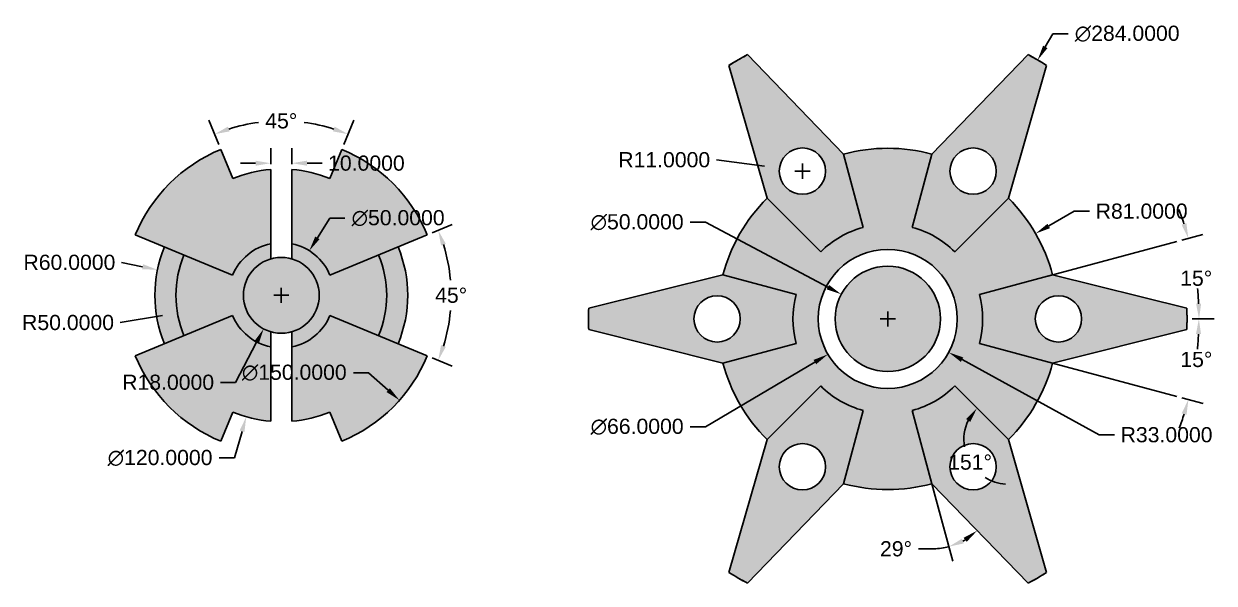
# Model space of a CAD drawing. Header units: millimetres. Extents: x 491 to 5097, y 346 to 928.
# Drawn here: x 4029 to 4594, y 557 to 822 of the extents above; entities that cross this region are included whole.
import ezdxf

# ---------------------------------------------------------------- set-up
doc = ezdxf.new("R2010")
doc.units = ezdxf.units.MM
doc.layers.add('dimension', color=160, linetype='Continuous')
doc.styles.get("Standard").update_dxf_attribs({"font": 'arial_0.ttf'})
doc.dimstyles.get("Standard").update_dxf_attribs({"dimscale": 40, "dimtxt": 0.18, "dimasz": 0.18, "dimexe": 0.18, "dimexo": 0.0625, "dimgap": 0.09, "dimtad": 0, "dimtih": 1, "dimtoh": 1, "dimdec": 4, "dimzin": 0, "dimdsep": 46, "dimtxsty": 'Standard', "dimcen": 0.09, "dimclrd": 5, "dimclre": 5, "dimclrt": 5, "dimadec": 0, "dimazin": 0, "dimtfac": 1, "dimtdec": 4, "dimtofl": 0, "dimtmove": 0, "dimatfit": 3, "dimfxl": 1, "dimtolj": 1, "dimtzin": 0, "dimarcsym": 0})

# ---------------------------------------------------------------- blocks, each defined once
blk = doc.blocks.new('*D242')
at = {"color": 5, "lineweight": -2, "transparency": 16777216}
for p, q in [((4151.63, 689.98), (4151.63, 697.18)), ((4148.03, 693.58), (4155.23, 693.58)), ((4129.35, 616.37), (4133, 629.01)), ((4122.15, 616.37), (4129.35, 616.37))]:
    blk.add_line(p, q, dxfattribs=at)
at = {"color": 5, "transparency": 16777216}
blk.add_solid([(4131.85, 629.35), (4134.15, 628.68), (4135, 635.93)], dxfattribs=at)
at = {"layer": 'Defpoints', "color": 0, "transparency": 16777216}
for p in [(4168.27, 751.23), (4135, 635.93)]:
    blk.add_point(p, dxfattribs=at)
at = {"color": 5, "transparency": 16777216, "insert": (4094.11, 616.37), "char_height": 7.2, "attachment_point": 5}
blk.add_mtext('\\A1;∅120.0000', dxfattribs=at)
blk = doc.blocks.new('*D243')
at = {"color": 5, "lineweight": -2, "transparency": 16777216}
for p, q in [((4121.97, 765.18), (4117.2, 776.71)), ((4181.29, 765.18), (4186.07, 776.71))]:
    blk.add_line(p, q, dxfattribs=at)
for start, end in [(97.5012, 107.5153), (72.4847, 82.4988)]:
    blk.add_arc((4151.63, 693.58), 82.78, start, end, dxfattribs=at)
at = {"color": 5, "transparency": 16777216}
for points in [[(4127.13, 771.4), (4126.31, 773.65), (4119.95, 770.06)], [(4176.96, 773.65), (4176.14, 771.4), (4183.31, 770.06)]]:
    blk.add_solid(points, dxfattribs=at)
at = {"layer": 'Defpoints', "color": 0, "transparency": 16777216}
for p in [(4162.44, 775.66), (4122.93, 762.87), (4180.33, 762.87), (4128.67, 749.01), (4174.59, 749.01)]:
    blk.add_point(p, dxfattribs=at)
at = {"color": 5, "transparency": 16777216, "insert": (4151.63, 776.36), "char_height": 7.2, "attachment_point": 5}
blk.add_mtext('\\A1;45°', dxfattribs=at)
blk = doc.blocks.new('*D244')
at = {"color": 5, "lineweight": -2, "transparency": 16777216}
for p, q in [((4223.23, 723.24), (4232.75, 727.18)), ((4223.23, 663.92), (4232.75, 659.98))]:
    blk.add_line(p, q, dxfattribs=at)
for start, end in [(5.1686, 17.3803), (342.6197, 354.8314)]:
    blk.add_arc((4151.63, 693.58), 80.6, start, end, dxfattribs=at)
at = {"color": 5, "transparency": 16777216}
for points in [[(4227.43, 717.25), (4229.68, 718.07), (4226.1, 724.42)], [(4229.68, 669.09), (4227.43, 669.91), (4226.1, 662.73)]]:
    blk.add_solid(points, dxfattribs=at)
at = {"layer": 'Defpoints', "color": 0, "transparency": 16777216}
for p in [(4220.92, 722.28), (4174.73, 703.15), (4174.73, 684.01), (4231.55, 683.06), (4220.92, 664.88)]:
    blk.add_point(p, dxfattribs=at)
at = {"color": 5, "transparency": 16777216, "insert": (4232.24, 693.58), "char_height": 7.2, "attachment_point": 5}
blk.add_mtext('\\A1;45°', dxfattribs=at)
blk = doc.blocks.new('*D245')
at = {"color": 5, "lineweight": -2, "transparency": 16777216}
for p, q in [((4174.62, 730.2), (4168.75, 720.85)), ((4181.82, 730.2), (4174.62, 730.2)), ((4151.63, 689.98), (4151.63, 697.18)), ((4148.03, 693.58), (4155.23, 693.58))]:
    blk.add_line(p, q, dxfattribs=at)
at = {"color": 5, "transparency": 16777216}
blk.add_solid([(4167.73, 721.49), (4169.77, 720.21), (4164.92, 714.75)], dxfattribs=at)
at = {"layer": 'Defpoints', "color": 0, "transparency": 16777216}
for p in [(4164.92, 714.75), (4138.34, 672.4)]:
    blk.add_point(p, dxfattribs=at)
at = {"color": 5, "transparency": 16777216, "insert": (4207.06, 730.2), "char_height": 7.2, "attachment_point": 5}
blk.add_mtext('\\A1;∅50.0000', dxfattribs=at)
blk = doc.blocks.new('*D246')
at = {"color": 5, "lineweight": -2, "transparency": 16777216}
for p, q in [((4151.63, 689.98), (4151.63, 697.18)), ((4148.03, 693.58), (4155.23, 693.58)), ((4129.91, 652.27), (4139.9, 671.27)), ((4122.71, 652.27), (4129.91, 652.27))]:
    blk.add_line(p, q, dxfattribs=at)
at = {"color": 5, "transparency": 16777216}
blk.add_solid([(4138.84, 671.83), (4140.97, 670.72), (4143.26, 677.65)], dxfattribs=at)
at = {"layer": 'Defpoints', "color": 0, "transparency": 16777216}
for p in [(4151.63, 693.58), (4143.26, 677.65)]:
    blk.add_point(p, dxfattribs=at)
at = {"color": 5, "transparency": 16777216, "insert": (4097.94, 652.27), "char_height": 7.2, "attachment_point": 5}
blk.add_mtext('\\A1;R18.0000', dxfattribs=at)
blk = doc.blocks.new('*D247')
at = {"color": 5, "lineweight": -2, "transparency": 16777216}
for p, q in [((4185.83, 656.84), (4193.03, 656.84)), ((4193.03, 656.84), (4202.34, 648.57))]:
    blk.add_line(p, q, dxfattribs=at)
at = {"color": 5, "transparency": 16777216}
blk.add_solid([(4203.14, 649.47), (4201.54, 647.67), (4207.72, 643.79)], dxfattribs=at)
at = {"layer": 'Defpoints', "color": 0, "transparency": 16777216}
for p in [(4095.54, 743.37), (4207.72, 643.79)]:
    blk.add_point(p, dxfattribs=at)
at = {"color": 5, "transparency": 16777216, "insert": (4157.78, 656.84), "char_height": 7.2, "attachment_point": 5}
blk.add_mtext('\\A1;∅150.0000', dxfattribs=at)
blk = doc.blocks.new('*D239')
at = {"color": 5, "lineweight": -2, "transparency": 16777216}
for p, q in [((4075.86, 709.21), (4085.82, 707.16)), ((4151.63, 689.98), (4151.63, 697.18)), ((4148.03, 693.58), (4155.23, 693.58))]:
    blk.add_line(p, q, dxfattribs=at)
at = {"color": 5, "transparency": 16777216}
blk.add_solid([(4086.06, 708.33), (4085.58, 705.98), (4092.87, 705.7)], dxfattribs=at)
at = {"layer": 'Defpoints', "color": 0, "transparency": 16777216}
for p in [(4092.87, 705.7), (4151.63, 693.58)]:
    blk.add_point(p, dxfattribs=at)
at = {"color": 5, "transparency": 16777216, "insert": (4051.09, 709.21), "char_height": 7.2, "attachment_point": 5}
blk.add_mtext('\\A1;R60.0000', dxfattribs=at)
blk = doc.blocks.new('*D240')
at = {"color": 5, "lineweight": -2, "transparency": 16777216}
for p, q in [((4151.63, 689.98), (4151.63, 697.18)), ((4148.03, 693.58), (4155.23, 693.58)), ((4075.21, 680.64), (4095.23, 684.03))]:
    blk.add_line(p, q, dxfattribs=at)
at = {"color": 5, "transparency": 16777216}
blk.add_solid([(4095.03, 685.22), (4095.44, 682.85), (4102.33, 685.23)], dxfattribs=at)
at = {"layer": 'Defpoints', "color": 0, "transparency": 16777216}
for p in [(4151.63, 693.58), (4102.33, 685.23)]:
    blk.add_point(p, dxfattribs=at)
at = {"color": 5, "transparency": 16777216, "insert": (4050.44, 680.64), "char_height": 7.2, "attachment_point": 5}
blk.add_mtext('\\A1;R50.0000', dxfattribs=at)
blk = doc.blocks.new('*D241')
at = {"color": 5, "lineweight": -2, "transparency": 16777216}
for p, q in [((4146.63, 755.87), (4146.63, 763.49)), ((4156.63, 755.87), (4156.63, 763.49)), ((4139.43, 756.29), (4132.23, 756.29)), ((4163.83, 756.29), (4171.03, 756.29))]:
    blk.add_line(p, q, dxfattribs=at)
at = {"color": 5, "transparency": 16777216}
for points in [[(4139.43, 757.49), (4139.43, 755.09), (4146.63, 756.29)], [(4163.83, 757.49), (4163.83, 755.09), (4156.63, 756.29)]]:
    blk.add_solid(points, dxfattribs=at)
at = {"layer": 'Defpoints', "color": 0, "transparency": 16777216}
for p in [(4146.63, 753.37), (4156.63, 756.29), (4156.63, 753.37)]:
    blk.add_point(p, dxfattribs=at)
at = {"color": 5, "transparency": 16777216, "insert": (4192.02, 756.29), "char_height": 7.2, "attachment_point": 5}
blk.add_mtext('\\A1;10.0000', dxfattribs=at)
blk = doc.blocks.new('*D259')
at = {"layer": 'Defpoints', "color": 0, "transparency": 16777216}
for p in [(4576.57, 719.13), (4586.47, 695.24), (4439.41, 682.38), (4439.41, 682.38), (4581.41, 682.38)]:
    blk.add_point(p, dxfattribs=at)
at = {"layer": 'dimension', "color": 5, "lineweight": -2, "transparency": 16777216}
for p, q in [((4578.98, 719.78), (4588.96, 722.45)), ((4583.91, 682.38), (4594.23, 682.38))]:
    blk.add_line(p, q, dxfattribs=at)
for start, end in [(17.7948, 20.5895), (354.4105, 357.2052)]:
    blk.add_arc((4439.41, 682.38), 147.62, start, end, dxfattribs=at)
at = {"layer": 'dimension', "color": 5, "transparency": 16777216}
for points in [[(4581.12, 727.83), (4578.82, 727.15), (4582, 720.59)], [(4585.66, 675.21), (4588.05, 675.15), (4587.03, 682.38)]]:
    blk.add_solid(points, dxfattribs=at)
at = {"layer": 'dimension', "color": 5, "transparency": 16777216, "insert": (4585.77, 701.65), "char_height": 7.2, "attachment_point": 5}
blk.add_mtext('\\A1;15°', dxfattribs=at)
blk = doc.blocks.new('*D260')
at = {"layer": 'Defpoints', "color": 0, "transparency": 16777216}
for p in [(4439.41, 682.38), (4439.41, 682.38), (4581.41, 682.38), (4584.85, 656.73), (4576.57, 645.63)]:
    blk.add_point(p, dxfattribs=at)
at = {"layer": 'dimension', "color": 5, "lineweight": -2, "transparency": 16777216}
for p, q in [((4583.91, 682.38), (4594.3, 682.38)), ((4578.98, 644.98), (4589.02, 642.29))]:
    blk.add_line(p, q, dxfattribs=at)
for start, end in [(2.7935, 5.587), (339.413, 342.2065)]:
    blk.add_arc((4439.41, 682.38), 147.69, start, end, dxfattribs=at)
at = {"layer": 'dimension', "color": 5, "transparency": 16777216}
for points in [[(4588.12, 689.6), (4585.72, 689.55), (4587.1, 682.38)], [(4578.88, 637.58), (4581.18, 636.91), (4582.07, 644.15)]]:
    blk.add_solid(points, dxfattribs=at)
at = {"layer": 'dimension', "color": 5, "transparency": 16777216, "insert": (4585.83, 663.1), "char_height": 7.2, "attachment_point": 5}
blk.add_mtext('\\A1;15°', dxfattribs=at)
blk = doc.blocks.new('*D261')
at = {"layer": 'Defpoints', "color": 0, "transparency": 16777216}
for p in [(4509.55, 722.89), (4439.41, 682.38)]:
    blk.add_point(p, dxfattribs=at)
at = {"layer": 'dimension', "color": 5, "lineweight": -2, "transparency": 16777216}
for p, q in [((4527.91, 733.5), (4515.78, 726.49)), ((4535.11, 733.5), (4527.91, 733.5)), ((4439.41, 678.78), (4439.41, 685.98)), ((4435.81, 682.38), (4443.01, 682.38))]:
    blk.add_line(p, q, dxfattribs=at)
at = {"layer": 'dimension', "color": 5, "transparency": 16777216}
blk.add_solid([(4515.18, 727.53), (4516.38, 725.46), (4509.55, 722.89)], dxfattribs=at)
at = {"layer": 'dimension', "color": 5, "transparency": 16777216, "insert": (4559.88, 733.5), "char_height": 7.2, "attachment_point": 5}
blk.add_mtext('\\A1;R81.0000', dxfattribs=at)
blk = doc.blocks.new('*D262')
at = {"layer": 'Defpoints', "color": 0, "transparency": 16777216}
for p in [(4439.41, 682.38), (4468.34, 666.51)]:
    blk.add_point(p, dxfattribs=at)
at = {"layer": 'dimension', "color": 5, "lineweight": -2, "transparency": 16777216}
for p, q in [((4439.41, 678.78), (4439.41, 685.98)), ((4435.81, 682.38), (4443.01, 682.38)), ((4539.73, 627.37), (4474.66, 663.05)), ((4546.93, 627.37), (4539.73, 627.37))]:
    blk.add_line(p, q, dxfattribs=at)
at = {"layer": 'dimension', "color": 5, "transparency": 16777216}
blk.add_solid([(4475.23, 664.1), (4474.08, 662), (4468.34, 666.51)], dxfattribs=at)
at = {"layer": 'dimension', "color": 5, "transparency": 16777216, "insert": (4571.7, 627.37), "char_height": 7.2, "attachment_point": 5}
blk.add_mtext('\\A1;R33.0000', dxfattribs=at)
blk = doc.blocks.new('*D263')
at = {"layer": 'Defpoints', "color": 0, "transparency": 16777216}
for p in [(4471.23, 650.56), (4475.63, 623.14), (4496.68, 625.1), (4496.68, 625.1), (4514.77, 562.03)]:
    blk.add_point(p, dxfattribs=at)
at = {"layer": 'dimension', "color": 5, "lineweight": -2, "transparency": 16777216}
for start, end in [(154.6048, 189.4064), (238.3906, 266.3952)]:
    blk.add_arc((4496.68, 625.1), 21.15, start, end, dxfattribs=at)
at = {"layer": 'dimension', "color": 5, "transparency": 16777216}
for points in [[(4476.6, 634.86), (4478.56, 633.48), (4481.73, 640.05)], [(4495.23, 605.19), (4495.48, 602.81), (4502.51, 604.78)]]:
    blk.add_solid(points, dxfattribs=at)
at = {"layer": 'dimension', "color": 5, "transparency": 16777216, "insert": (4478.46, 614.37), "char_height": 7.2, "attachment_point": 5}
blk.add_mtext('\\A1;151°', dxfattribs=at)
blk = doc.blocks.new('*D264')
at = {"layer": 'Defpoints', "color": 0, "transparency": 16777216}
for p in [(4451.06, 638.91), (4451.27, 638.13), (4460.37, 604.14), (4477.81, 578.61), (4505.95, 556.94)]:
    blk.add_point(p, dxfattribs=at)
at = {"layer": 'dimension', "color": 5, "lineweight": -2, "transparency": 16777216}
for p, q in [((4461.02, 601.72), (4470.24, 567.32)), ((4461.25, 573.23), (4454.05, 573.23))]:
    blk.add_line(p, q, dxfattribs=at)
for start, end in [(298.3724, 300.6276), (271.6276, 285)]:
    blk.add_arc((4460.37, 604.14), 30.92, start, end, dxfattribs=at)
at = {"layer": 'dimension', "color": 5, "transparency": 16777216}
for points in [[(4475.4, 578.49), (4476.85, 576.58), (4481.85, 581.9)], [(4475.51, 575.82), (4474.62, 578.05), (4468.38, 574.27)]]:
    blk.add_solid(points, dxfattribs=at)
at = {"layer": 'dimension', "color": 5, "transparency": 16777216, "insert": (4443.33, 573.23), "char_height": 7.2, "attachment_point": 5}
blk.add_mtext('\\A1;29°', dxfattribs=at)
blk = doc.blocks.new('*D265')
at = {"layer": 'Defpoints', "color": 0, "transparency": 16777216}
for p in [(4510.54, 805.28), (4368.28, 559.48)]:
    blk.add_point(p, dxfattribs=at)
at = {"layer": 'dimension', "color": 5, "lineweight": -2, "transparency": 16777216}
for p, q in [((4517.75, 817.74), (4514.15, 811.51)), ((4524.95, 817.74), (4517.75, 817.74)), ((4439.41, 678.78), (4439.41, 685.98)), ((4435.81, 682.38), (4443.01, 682.38))]:
    blk.add_line(p, q, dxfattribs=at)
at = {"layer": 'dimension', "color": 5, "transparency": 16777216}
blk.add_solid([(4513.11, 812.11), (4515.19, 810.91), (4510.54, 805.28)], dxfattribs=at)
at = {"layer": 'dimension', "color": 5, "transparency": 16777216, "insert": (4553, 817.74), "char_height": 7.2, "attachment_point": 5}
blk.add_mtext('\\A1;∅284.0000', dxfattribs=at)
blk = doc.blocks.new('*D266')
at = {"layer": 'Defpoints', "color": 0, "transparency": 16777216}
for p in [(4467.81, 699.19), (4411.01, 665.57)]:
    blk.add_point(p, dxfattribs=at)
at = {"layer": 'dimension', "color": 5, "lineweight": -2, "transparency": 16777216}
for p, q in [((4439.41, 678.78), (4439.41, 685.98)), ((4435.81, 682.38), (4443.01, 682.38)), ((4352.92, 631.18), (4404.82, 661.9)), ((4345.72, 631.18), (4352.92, 631.18))]:
    blk.add_line(p, q, dxfattribs=at)
at = {"layer": 'dimension', "color": 5, "transparency": 16777216}
blk.add_solid([(4404.2, 662.93), (4405.43, 660.87), (4411.01, 665.57)], dxfattribs=at)
at = {"layer": 'dimension', "color": 5, "transparency": 16777216, "insert": (4320.47, 631.18), "char_height": 7.2, "attachment_point": 5}
blk.add_mtext('\\A1;∅66.0000', dxfattribs=at)
blk = doc.blocks.new('*D267')
at = {"layer": 'Defpoints', "color": 0, "transparency": 16777216}
for p in [(4417.32, 694.09), (4461.49, 670.66)]:
    blk.add_point(p, dxfattribs=at)
at = {"layer": 'dimension', "color": 5, "lineweight": -2, "transparency": 16777216}
for p, q in [((4345.72, 728.26), (4352.92, 728.26)), ((4352.92, 728.26), (4410.96, 697.47)), ((4439.41, 678.78), (4439.41, 685.98)), ((4435.81, 682.38), (4443.01, 682.38))]:
    blk.add_line(p, q, dxfattribs=at)
at = {"layer": 'dimension', "color": 5, "transparency": 16777216}
blk.add_solid([(4411.53, 698.53), (4410.4, 696.41), (4417.32, 694.09)], dxfattribs=at)
at = {"layer": 'dimension', "color": 5, "transparency": 16777216, "insert": (4320.47, 728.26), "char_height": 7.2, "attachment_point": 5}
blk.add_mtext('\\A1;∅50.0000', dxfattribs=at)
blk = doc.blocks.new('*D268')
at = {"layer": 'Defpoints', "color": 0, "transparency": 16777216}
for p in [(4388, 753.96), (4398.91, 752.53)]:
    blk.add_point(p, dxfattribs=at)
at = {"layer": 'dimension', "color": 5, "lineweight": -2, "transparency": 16777216}
for p, q in [((4358.11, 757.91), (4380.87, 754.91)), ((4395.31, 752.53), (4402.51, 752.53)), ((4398.91, 748.93), (4398.91, 756.13))]:
    blk.add_line(p, q, dxfattribs=at)
at = {"layer": 'dimension', "color": 5, "transparency": 16777216}
blk.add_solid([(4381.02, 756.1), (4380.71, 753.72), (4388, 753.96)], dxfattribs=at)
at = {"layer": 'dimension', "color": 5, "transparency": 16777216, "insert": (4333.33, 757.91), "char_height": 7.2, "attachment_point": 5}
blk.add_mtext('\\A1;R11.0000', dxfattribs=at)

msp = doc.modelspace()

# ---------------------------------------------------------------- hatches: boundary and pattern name
h = msp.add_hatch(color=256)
h.dxf.hatch_style = 1
h.set_gradient(color1=(122, 175, 223), tint=1, name='SPHERICAL')
h.paths.add_polyline_path([(4418.44429, 760.6176), (4372.86227, 807.81915, 0.017928081), (4364.04624, 802.72921), (4382.13298, 739.65325), (4407.58882, 714.19741, -0.131652498), (4427.76177, 725.84427)])
h.paths.add_polyline_path([(4387.90863, 752.52566, -1), (4409.90863, 752.52566, -1)], flags=16)
h.paths.add_polyline_path([(4496.68428, 739.65325), (4514.77102, 802.72921, 0.017928081), (4505.95499, 807.81915), (4460.37297, 760.6176), (4451.05549, 725.84427, -0.131652498), (4471.22843, 714.19741)])
h.paths.add_polyline_path([(4468.90863, 752.52566, -1), (4490.90863, 752.52566, -1)], flags=16)
h.paths.add_polyline_path([(4581.31738, 677.28767, 0.017928081), (4581.31738, 687.46754), (4517.64862, 703.34195), (4515.31859, 702.71762), (4482.87529, 694.02446, -0.131652498), (4482.87529, 670.73075), (4517.64862, 661.41326)])
h.paths.add_polyline_path([(4509.40863, 682.3776, -1), (4531.40863, 682.3776, -1)], flags=16)
h.paths.add_polyline_path([(4496.68428, 625.10196), (4471.22843, 650.5578, -0.131652498), (4451.05549, 638.91094), (4451.26596, 638.12545), (4460.37297, 604.13761), (4505.95499, 556.93605, 0.017928081), (4514.77102, 562.02599)])
h.paths.add_polyline_path([(4468.90863, 612.22955, -1), (4490.90863, 612.22955, -1)], flags=16)
h.paths.add_polyline_path([(4427.76177, 638.91094, -0.131652498), (4407.58882, 650.5578), (4382.13298, 625.10196), (4364.04624, 562.02599, 0.017928081), (4372.86227, 556.93605), (4418.44429, 604.13761)])
h.paths.add_polyline_path([(4409.90863, 612.22955, -1), (4387.90863, 612.22955, -1)], flags=16)
h.paths.add_polyline_path([(4395.94197, 694.02446), (4361.16864, 703.34195), (4297.49988, 687.46754, 0.017928081), (4297.49988, 677.28767), (4361.16864, 661.41326), (4395.94197, 670.73075, -0.131652498)])
h.paths.add_polyline_path([(4347.40863, 682.3776, -1), (4369.40863, 682.3776, -1)], flags=16)
h = msp.add_hatch(color=256)
h.dxf.hatch_style = 1
h.set_gradient(color1=(0, 255, 0), color2=(255, 255, 0), tint=1, name='CYLINDER')
h.paths.add_polyline_path([(4156.63277, 718.07386, -0.249156721), (4174.72976, 703.14605), (4220.92373, 722.28022, 0.198912367), (4180.33403, 762.86993), (4174.59378, 749.01174, 0.077471684), (4156.63277, 753.37027)])
h.paths.add_polyline_path([(4128.67176, 749.01174), (4122.93151, 762.86993, 0.198912367), (4082.3418, 722.28022), (4128.53578, 703.14605, -0.249156721), (4146.63277, 718.07386), (4146.63277, 753.37027, 0.077471684)])
h.paths.add_polyline_path([(4128.53578, 684.01188), (4082.3418, 664.87771, 0.198912367), (4122.93151, 624.288), (4128.67176, 638.14619, 0.077471684), (4146.63277, 633.78766), (4146.63277, 669.08407, -0.249156721)])
h.paths.add_polyline_path([(4174.72976, 684.01188, -0.249156721), (4156.63277, 669.08407), (4156.63277, 633.78766, 0.077471684), (4174.59378, 638.14619), (4180.33403, 624.288, 0.198912367), (4220.92373, 664.87771)])
h.paths.add_polyline_path([(4131.13006, 649.45301), (4184.50632, 649.45301), (4184.50632, 664.29012), (4131.13006, 664.29012)], flags=9)
h = msp.add_hatch(color=256)
h.dxf.hatch_style = 1
h.set_gradient(color1=(242, 103, 34), color2=(244, 238, 81), tint=1, name='SPHERICAL')
h.paths.add_polyline_path([(4460.37297, 760.6176, 0.131652498), (4418.44429, 760.6176), (4427.76177, 725.84427, 0.131652498), (4407.58882, 714.19741), (4382.13298, 739.65325, 0.131652498), (4361.16864, 703.34195), (4395.94197, 694.02446, 0.131652498), (4395.94197, 670.73075), (4361.16864, 661.41326, 0.131652498), (4382.13298, 625.10196), (4407.58882, 650.5578, 0.131652498), (4427.76177, 638.91094), (4418.44429, 604.13761, 0.131652498), (4460.37297, 604.13761), (4451.05549, 638.91094, 0.131652498), (4471.22843, 650.5578), (4496.68428, 625.10196, 0.131652498), (4517.64862, 661.41326), (4482.87529, 670.73075, 0.131652498), (4482.87529, 694.02446), (4517.64862, 703.34195, 0.131652498), (4496.68428, 739.65325), (4471.22843, 714.19741, 0.131652498), (4451.05549, 725.84427)])
h.paths.add_polyline_path([(4472.40863, 682.3776, -1), (4406.40863, 682.3776, -1)], flags=16)
h.paths.add_polyline_path([(4464.40863, 682.3776, -1), (4414.40863, 682.3776, -1)], flags=0)
at = {"true_color": 0x000000}
h = msp.add_hatch(color=18, dxfattribs=at)
h.dxf.hatch_style = 1
h.set_gradient(color1=(242, 103, 34), color2=(254, 234, 185), tint=1, name='CYLINDER')
h.paths.add_polyline_path([(4146.63277, 710.87058), (4146.63277, 718.07386, 0.249156721), (4128.53578, 703.14605), (4105.43879, 712.71314, 0.198912367), (4105.43879, 674.44479), (4128.53578, 684.01188, 0.249156721), (4146.63277, 669.08407), (4146.63277, 676.28735, -0.333976245), (4133.63277, 693.57896, -0.333976245)])
h.paths.add_polyline_path([(4197.82675, 712.71314), (4174.72976, 703.14605, 0.249156721), (4156.63277, 718.07386), (4156.63277, 710.87058, -0.333976245), (4169.63277, 693.57896, -0.333976245), (4156.63277, 676.28735), (4156.63277, 669.08407, 0.249156721), (4174.72976, 684.01188), (4197.82675, 674.44479, 0.198912367)])
h = msp.add_hatch(color=18, dxfattribs=at)
h.dxf.hatch_style = 1
h.set_gradient(color1=(39, 118, 187), color2=(173, 221, 247), tint=1, name='CYLINDER')
h.paths.add_polyline_path([(4146.63277, 710.87058), (4146.63277, 718.07386, 0.249156721), (4128.53578, 703.14605), (4105.43879, 712.71314, 0.198912367), (4105.43879, 674.44479), (4128.53578, 684.01188, 0.249156721), (4146.63277, 669.08407), (4146.63277, 676.28735, -0.333976245), (4133.63277, 693.57896, -0.333976245)])
h.paths.add_polyline_path([(4197.82675, 712.71314), (4174.72976, 703.14605, 0.249156721), (4156.63277, 718.07386), (4156.63277, 710.87058, -0.333976245), (4169.63277, 693.57896, -0.333976245), (4156.63277, 676.28735), (4156.63277, 669.08407, 0.249156721), (4174.72976, 684.01188), (4197.82675, 674.44479, 0.198912367)])
at = {"true_color": 0xf8991e}
h = msp.add_hatch(color=30, dxfattribs=at)
h.dxf.hatch_style = 1
h.paths.add_polyline_path([(4105.43879, 712.71314), (4096.2, 716.53997, 0.198912367), (4096.2, 670.61796), (4105.43879, 674.44479, -0.198912367)])
h.paths.add_polyline_path([(4207.06554, 716.53997), (4197.82675, 712.71314, -0.198912367), (4197.82675, 674.44479), (4207.06554, 670.61796, 0.198912367)])
at = {"true_color": 0x000000}
h = msp.add_hatch(color=18, dxfattribs=at)
h.dxf.hatch_style = 1
h.set_gradient(color1=(248, 153, 30), color2=(254, 234, 185), tint=1, name='SPHERICAL')
h.paths.add_polyline_path([(4133.63277, 693.57896, 1), (4169.63277, 693.57896, 1)])
h = msp.add_hatch(color=256)
h.dxf.hatch_style = 1
h.set_gradient(color1=(122, 175, 223), tint=1, name='SPHERICAL')
h.paths.add_polyline_path([(4414.40863, 682.3776, 1), (4464.40863, 682.3776, 1)])
h = msp.add_hatch(color=256)
h.dxf.hatch_style = 1
h.set_gradient(color1=(0, 255, 0), color2=(255, 255, 0), tint=1, name='CYLINDER')
h.paths.add_polyline_path([(4174.59378, 638.14619), (4180.33403, 624.288, 0.198912367), (4220.92373, 664.87771), (4174.72976, 684.01188, -0.249156721), (4156.63277, 669.08407), (4156.63277, 633.78766, 0.077471684)])
h.paths.add_polyline_path([(4146.63277, 669.08407, -0.249156721), (4128.53578, 684.01188), (4082.3418, 664.87771, 0.198912367), (4122.93151, 624.288), (4128.67176, 638.14619, 0.077471684), (4146.63277, 633.78766)])
h.paths.add_polyline_path([(4074.17305, 644.80369), (4121.39542, 644.80369), (4121.39542, 659.6408), (4074.17305, 659.6408)], flags=9)

# ---------------------------------------------------------------- linework, layer by layer
for p, q in [((4418.44429, 760.6176), (4372.86227, 807.81915)), ((4460.37297, 760.6176), (4505.95499, 807.81915)), ((4382.13298, 739.65325), (4364.04624, 802.72921)), ((4496.68428, 739.65325), (4514.77102, 802.72921)), ((4128.67176, 749.01174), (4122.93151, 762.86993)), ((4174.59378, 749.01174), (4180.33403, 762.86993)), ((4427.76177, 725.84427), (4418.44429, 760.6176)), ((4451.05549, 725.84427), (4460.37297, 760.6176)), ((4146.63277, 710.87058), (4146.63277, 753.37027)), ((4156.63277, 710.87058), (4156.63277, 753.37027)), ((4407.58882, 714.19741), (4382.13298, 739.65325)), ((4471.22843, 714.19741), (4496.68428, 739.65325)), ((4128.53578, 703.14605), (4082.3418, 722.28022)), ((4174.72976, 703.14605), (4220.92373, 722.28022)), ((4361.16864, 703.34195), (4297.49988, 687.46754)), ((4395.94197, 694.02446), (4361.16864, 703.34195)), ((4482.87529, 694.02446), (4517.64862, 703.34195)), ((4517.64862, 703.34195), (4581.31738, 687.46754)), ((4128.53578, 684.01188), (4082.3418, 664.87771)), ((4174.72976, 684.01188), (4220.92373, 664.87771)), ((4146.63277, 676.28735), (4146.63277, 633.78766)), ((4156.63277, 676.28735), (4156.63277, 633.78766)), ((4361.16864, 661.41326), (4297.49988, 677.28767)), ((4517.64862, 661.41326), (4581.31738, 677.28767)), ((4395.94197, 670.73075), (4361.16864, 661.41326)), ((4482.87529, 670.73075), (4517.64862, 661.41326)), ((4407.58882, 650.5578), (4382.13298, 625.10196)), ((4471.22843, 650.5578), (4496.68428, 625.10196)), ((4427.76177, 638.91094), (4418.44429, 604.13761)), ((4451.05549, 638.91094), (4460.37297, 604.13761)), ((4128.67176, 638.14619), (4122.93151, 624.288)), ((4174.59378, 638.14619), (4180.33403, 624.288)), ((4382.13298, 625.10196), (4364.04624, 562.02599)), ((4496.68428, 625.10196), (4514.77102, 562.02599)), ((4418.44429, 604.13761), (4372.86227, 556.93605)), ((4460.37297, 604.13761), (4505.95499, 556.93605))]:
    msp.add_line(p, q)
for centre, radius in [((4398.90863, 752.52566), 11), ((4479.90863, 752.52566), 11), ((4439.40863, 682.3776), 33), ((4151.63277, 693.57896), 18), ((4439.40863, 682.3776), 25), ((4358.40863, 682.3776), 11), ((4520.40863, 682.3776), 11), ((4398.90863, 612.22955), 11), ((4479.90863, 612.22955), 11)]:
    msp.add_circle(centre, radius)
for centre, radius, start, end in [((4439.40863, 682.3776), 142, 117.9458133, 122.0541867), ((4439.40863, 682.3776), 142, 57.9458133, 62.0541867), ((4439.40863, 682.3776), 142, 118.1867003, 121.8132997), ((4439.40863, 682.3776), 142, 58.1867003, 61.8132997), ((4151.63277, 693.57896), 75, 112.5, 157.5), ((4151.63277, 693.57896), 75, 22.5, 67.5), ((4439.40863, 682.3776), 81, 75, 105), ((4151.63277, 693.57896), 60, 94.7801918, 112.5), ((4151.63277, 693.57896), 60, 94.7801918, 112.5), ((4151.63277, 693.57896), 60, 67.5, 85.2198082), ((4151.63277, 693.57896), 60, 67.5, 85.2198082), ((4439.40863, 682.3776), 81, 135, 165), ((4439.40863, 682.3776), 81, 15, 45), ((4439.40863, 682.3776), 45, 105, 135), ((4439.40863, 682.3776), 45, 45, 75), ((4151.63277, 693.57896), 25, 101.536959, 157.5), ((4151.63277, 693.57896), 25, 22.5, 78.463041), ((4151.63277, 693.57896), 60, 157.5, 202.5), ((4151.63277, 693.57896), 60, 157.5, 202.5), ((4151.63277, 693.57896), 50, 157.5, 202.5), ((4151.63277, 693.57896), 50, 337.5, 22.5), ((4151.63277, 693.57896), 60, 337.5, 22.5), ((4151.63277, 693.57896), 60, 337.5, 22.5), ((4439.40863, 682.3776), 45, 165, 195), ((4439.40863, 682.3776), 45, 345, 15), ((4151.63277, 693.57896), 25, 202.5, 258.463041), ((4151.63277, 693.57896), 25, 281.536959, 337.5), ((4439.40863, 682.3776), 142, 177.9458133, 182.0541867), ((4439.40863, 682.3776), 142, 178.1867003, 181.8132997), ((4439.40863, 682.3776), 142, 357.9458133, 2.0541867), ((4439.40863, 682.3776), 142, 358.1867003, 1.8132997), ((4151.63277, 693.57896), 75, 202.5, 247.5), ((4151.63277, 693.57896), 75, 292.5, 337.5), ((4439.40863, 682.3776), 81, 195, 225), ((4439.40863, 682.3776), 81, 315, 345), ((4439.40863, 682.3776), 45, 225, 255), ((4439.40863, 682.3776), 45, 285, 315), ((4151.63277, 693.57896), 60, 247.5, 265.2198082), ((4151.63277, 693.57896), 60, 247.5, 265.2198082), ((4151.63277, 693.57896), 60, 274.7801918, 292.5), ((4151.63277, 693.57896), 60, 274.7801918, 292.5), ((4439.40863, 682.3776), 81, 255, 285), ((4439.40863, 682.3776), 142, 237.9458133, 242.0541867), ((4439.40863, 682.3776), 142, 238.1867003, 241.8132997), ((4439.40863, 682.3776), 142, 297.9458133, 302.0541867), ((4439.40863, 682.3776), 142, 298.1867003, 301.8132997)]:
    msp.add_arc(centre, radius, start, end)
at = {"layer": 'dimension'}
for p, q in [((4515.31859, 702.71762), (4576.5701, 719.12991)), ((4517.64862, 661.41326), (4576.5701, 645.6253)), ((4451.05549, 638.91094), (4451.26596, 638.12545)), ((4460.37297, 604.13761), (4469.27683, 570.90795))]:
    msp.add_line(p, q, dxfattribs=at)

# ---------------------------------------------------------------- dimensions: what is measured, and where the dimension line sits
for base, line1, line2, picture, middle in [((4162.43835, 775.65548), ((4174.59378, 749.01174), (4180.33403, 762.86993)), ((4128.67176, 749.01174), (4122.93151, 762.86993)), '*D243', (4151.63277, 776.36371)), ((4231.54739, 683.058), ((4174.72976, 684.01188), (4220.92373, 664.87771)), ((4174.72976, 703.14605), (4220.92373, 722.28022)), '*D244', (4232.23697, 693.57896))]:
    dim = msp.add_angular_dim_2l(base=base, line1=line1, line2=line2, dimstyle='Standard')
    dim.commit()
    dim.dimension.update_dxf_attribs({"geometry": picture, "text_midpoint": middle})
dim = msp.add_linear_dim(base=(4156.63277, 756.29362), p1=(4146.63277, 753.37027), p2=(4156.63277, 753.37027), dimstyle='Standard')
dim.commit()
dim.dimension.update_dxf_attribs({"geometry": '*D241', "text_midpoint": (4192.02377, 756.29362)})
dim = msp.add_diameter_dim_2p(p1=(4168.26819, 751.22671), p2=(4134.99735, 635.93122), dimstyle='Standard')
dim.commit()
dim.dimension.update_dxf_attribs({"geometry": '*D242', "text_midpoint": (4094.10956, 616.37225), "dimtype": 163})
at = {"color": 18, "true_color": 0x000000}
for p1, p2, picture, middle in [((4095.5409, 743.36553), (4207.72464, 643.7924), '*D247', (4157.78136, 656.83964)), ((4138.34315, 672.40383), (4164.92238, 714.75409), '*D245', (4207.06315, 730.2003))]:
    dim = msp.add_diameter_dim_2p(p1=p1, p2=p2, dimstyle='Standard', dxfattribs=at)
    dim.commit()
    dim.dimension.update_dxf_attribs({"geometry": picture, "text_midpoint": middle, "dimtype": 163})
for mpoint, picture, middle in [((4092.86995, 705.70046), '*D239', (4075.86025, 709.20919)), ((4102.33394, 685.2348), '*D240', (4075.21054, 680.64398))]:
    dim = msp.add_radius_dim(center=(4151.63277, 693.57896), mpoint=mpoint, dimstyle='Standard')
    dim.commit()
    dim.dimension.update_dxf_attribs({"geometry": picture, "text_midpoint": middle, "dimtype": 164})
dim = msp.add_radius_dim(center=(4151.63277, 693.57896), mpoint=(4143.25565, 677.64712), dimstyle='Standard', dxfattribs=at)
dim.commit()
dim.dimension.update_dxf_attribs({"geometry": '*D246', "text_midpoint": (4097.93894, 652.27381), "dimtype": 164})
at = {"layer": 'dimension'}
dim = msp.add_diameter_dim_2p(p1=(4368.27712, 559.47802), p2=(4510.54014, 805.27719), dimstyle='Standard', dxfattribs=at)
dim.commit()
dim.dimension.update_dxf_attribs({"geometry": '*D265', "text_midpoint": (4552.99713, 817.74025)})
for center, mpoint, picture, middle in [((4398.90863, 752.52566), (4388.00314, 753.96453), '*D268', (4358.10836, 757.90885)), ((4439.40863, 682.3776), (4509.54774, 722.89309), '*D261', (4559.88472, 733.49969)), ((4439.40863, 682.3776), (4468.34466, 666.51235), '*D262', (4571.70181, 627.37452))]:
    dim = msp.add_radius_dim(center=center, mpoint=mpoint, dimstyle='Standard', dxfattribs=at)
    dim.commit()
    dim.dimension.update_dxf_attribs({"geometry": picture, "text_midpoint": middle, "dimtype": 164})
for p1, p2, picture, middle in [((4461.49362, 670.6621), (4417.32363, 694.09311), '*D267', (4320.47391, 728.25722)), ((4467.80599, 699.18802), (4411.01127, 665.56719), '*D266', (4320.47391, 631.17918))]:
    dim = msp.add_diameter_dim_2p(p1=p1, p2=p2, dimstyle='Standard', dxfattribs=at)
    dim.commit()
    dim.dimension.update_dxf_attribs({"geometry": picture, "text_midpoint": middle, "dimtype": 163})
for base, line1, line2, picture, middle in [((4586.46911, 695.24373), ((4439.40863, 682.3776), (4576.5701, 719.12991)), ((4439.40863, 682.3776), (4581.40863, 682.3776)), '*D259', (4585.76793, 701.64617)), ((4584.85377, 656.7317), ((4439.40863, 682.3776), (4581.40863, 682.3776)), ((4439.40863, 682.3776), (4576.5701, 645.6253)), '*D260', (4585.834, 663.10034)), ((4475.63058, 623.13651), ((4496.68428, 625.10196), (4514.77102, 562.02599)), ((4471.22843, 650.5578), (4496.68428, 625.10196)), '*D263', (4478.46492, 614.36993)), ((4477.81171, 578.6053), ((4460.37297, 604.13761), (4505.95499, 556.93605)), ((4451.05549, 638.91094), (4451.26596, 638.12545)), '*D264', (4443.32729, 573.2307))]:
    dim = msp.add_angular_dim_2l(base=base, line1=line1, line2=line2, dimstyle='Standard', dxfattribs=at)
    dim.commit()
    dim.dimension.update_dxf_attribs({"geometry": picture, "text_midpoint": middle})

doc.saveas('drawing.dxf')
